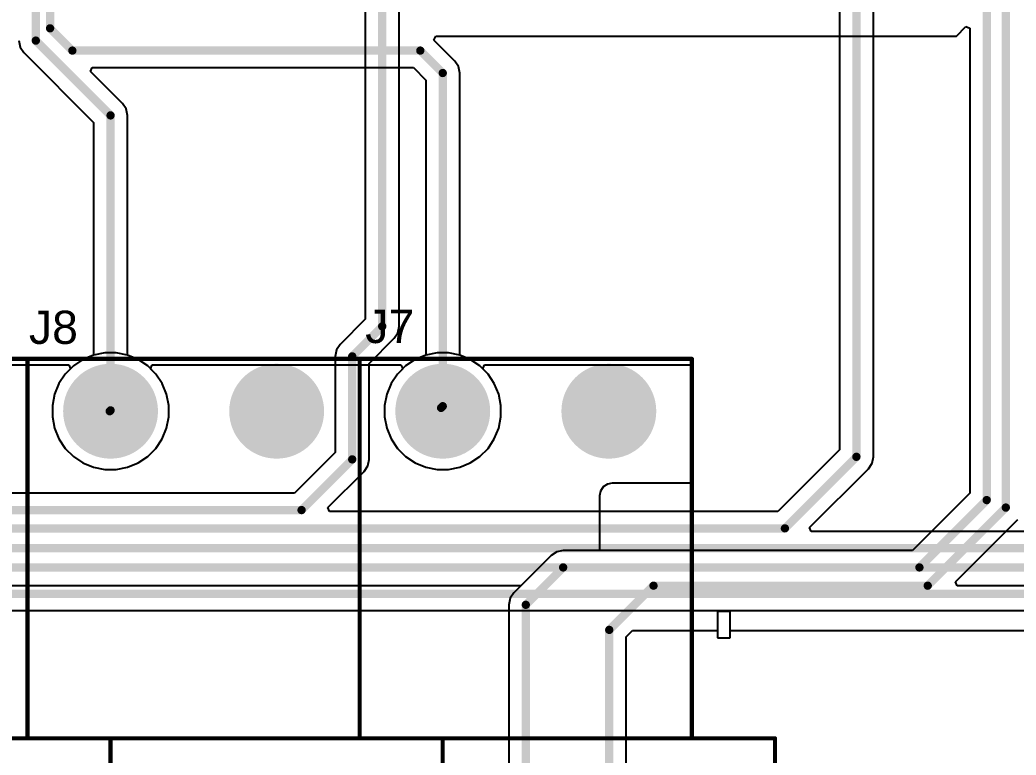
# Model space of a CAD drawing. Header units: millimetres. Extents: x -1.53 to 7.44, y -0.61 to 4.57.
# Drawn here: x 3.516 to 4.715, y 1.95 to 2.835 of the extents above; entities that cross this region are included whole.
import ezdxf

# ---------------------------------------------------------------- set-up
doc = ezdxf.new("R2010")
doc.units = ezdxf.units.MM
doc.header["$MEASUREMENT"] = 0
for name, color, linetype in [('BottomLayer', 5, 'Continuous'), ('BottomSolder', 6, 'Continuous'), ('MultiLayer', 9, 'Continuous'), ('PadHoleLayer', 156, 'Continuous'), ('TopLayer', 1, 'Continuous'), ('TopOverlay', 2, 'Continuous'), ('TopSolder', 216, 'Continuous')]:
    doc.layers.add(name, color=color, linetype=linetype)
doc.styles.add('Arial', font='', dxfattribs={"height": 0.2})
doc.styles.get('Arial').set_extended_font_data('Arial')

# ---------------------------------------------------------------- blocks, each defined once
blk = doc.blocks.new('DB128A_5_08_2_2P_GN_S_151')
at = {"layer": 'BottomLayer'}
h = blk.add_hatch(color=5, dxfattribs=at)
edge = h.paths.add_edge_path()
edge.add_arc((-0.1, 0.6), 0.055118, 0, 360)
h = blk.add_hatch(color=5, dxfattribs=at)
edge = h.paths.add_edge_path()
edge.add_arc((0.1, 0.6), 0.055118, 0, 360)
h = blk.add_hatch(color=5, dxfattribs=at)
edge = h.paths.add_edge_path()
edge.add_arc((0, 0), 0.055118, 0, 360)
h = blk.add_hatch(color=5, dxfattribs=at)
edge = h.paths.add_edge_path()
edge.add_arc((0.2, 0), 0.055118, 0, 360)
at = {"layer": 'BottomSolder'}
h = blk.add_hatch(color=6, dxfattribs=at)
edge = h.paths.add_edge_path()
edge.add_arc((-0.1, 0.6), 0.057118, 0, 360)
h = blk.add_hatch(color=6, dxfattribs=at)
edge = h.paths.add_edge_path()
edge.add_arc((0.1, 0.6), 0.057118, 0, 360)
h = blk.add_hatch(color=6, dxfattribs=at)
edge = h.paths.add_edge_path()
edge.add_arc((0, 0), 0.057118, 0, 360)
h = blk.add_hatch(color=6, dxfattribs=at)
edge = h.paths.add_edge_path()
edge.add_arc((0.2, 0), 0.057118, 0, 360)
at = {"layer": 'MultiLayer'}
h = blk.add_hatch(color=9, dxfattribs=at)
edge = h.paths.add_edge_path()
edge.add_arc((-0.1, 0.6), 0.055118, 0, 360)
h = blk.add_hatch(color=9, dxfattribs=at)
edge = h.paths.add_edge_path()
edge.add_arc((0.1, 0.6), 0.055118, 0, 360)
h = blk.add_hatch(color=9, dxfattribs=at)
edge = h.paths.add_edge_path()
edge.add_arc((0, 0), 0.055118, 0, 360)
h = blk.add_hatch(color=9, dxfattribs=at)
edge = h.paths.add_edge_path()
edge.add_arc((0.2, 0), 0.055118, 0, 360)
at = {"layer": 'PadHoleLayer'}
h = blk.add_hatch(color=156, dxfattribs=at)
edge = h.paths.add_edge_path()
edge.add_arc((-0.1, 0.6), 0.031496, 0, 360)
h = blk.add_hatch(color=156, dxfattribs=at)
edge = h.paths.add_edge_path()
edge.add_arc((0.1, 0.6), 0.031496, 0, 360)
h = blk.add_hatch(color=156, dxfattribs=at)
edge = h.paths.add_edge_path()
edge.add_arc((0, 0), 0.031496, 0, 360)
h = blk.add_hatch(color=156, dxfattribs=at)
edge = h.paths.add_edge_path()
edge.add_arc((0.2, 0), 0.031496, 0, 360)
at = {"layer": 'TopLayer'}
h = blk.add_hatch(color=1, dxfattribs=at)
edge = h.paths.add_edge_path()
edge.add_arc((-0.1, 0.6), 0.055118, 0, 360)
h = blk.add_hatch(color=1, dxfattribs=at)
edge = h.paths.add_edge_path()
edge.add_arc((0.1, 0.6), 0.055118, 0, 360)
h = blk.add_hatch(color=1, dxfattribs=at)
edge = h.paths.add_edge_path()
edge.add_arc((0, 0), 0.055118, 0, 360)
h = blk.add_hatch(color=1, dxfattribs=at)
edge = h.paths.add_edge_path()
edge.add_arc((0.2, 0), 0.055118, 0, 360)
at = {"layer": 'TopSolder'}
h = blk.add_hatch(color=216, dxfattribs=at)
edge = h.paths.add_edge_path()
edge.add_arc((-0.1, 0.6), 0.057118, 0, 360)
h = blk.add_hatch(color=216, dxfattribs=at)
edge = h.paths.add_edge_path()
edge.add_arc((0.1, 0.6), 0.057118, 0, 360)
h = blk.add_hatch(color=216, dxfattribs=at)
edge = h.paths.add_edge_path()
edge.add_arc((0, 0), 0.057118, 0, 360)
h = blk.add_hatch(color=216, dxfattribs=at)
edge = h.paths.add_edge_path()
edge.add_arc((0.2, 0), 0.057118, 0, 360)
at = {"layer": 'TopOverlay', "const_width": 0.005}
for points in [[(-0.2, 0.662992), (0.2, 0.662992)], [(-0.2, 0.206301), (-0.2, 0.662992)], [(0.2, 0.206301), (0.2, 0.662992)], [(-0.2, 0.206301), (0.2, 0.206301)], [(-0.1, -0.187401), (-0.1, 0.206301)], [(0.2, 0.206301), (0.3, 0.206301)], [(0.3, -0.187401), (0.3, 0.206301)], [(-0.1, -0.187401), (0.3, -0.187401)]]:
    blk.add_lwpolyline(points, dxfattribs=at)
at = {"layer": 'TopOverlay', "const_width": 0.0025}
for points in [[(-0.20125, 0.662992, 1), (-0.19875, 0.662992, 1)], [(-0.20125, 0.662992, 1), (-0.19875, 0.662992, 1)], [(0.19875, 0.662992, 1), (0.20125, 0.662992, 1)], [(0.19875, 0.662992, 1), (0.20125, 0.662992, 1)], [(-0.20125, 0.206301, 1), (-0.19875, 0.206301, 1)], [(-0.20125, 0.206301, 1), (-0.19875, 0.206301, 1)], [(-0.10125, 0.206301, 1), (-0.09875, 0.206301, 1)], [(0.19875, 0.206301, 1), (0.20125, 0.206301, 1)], [(0.19875, 0.206301, 1), (0.20125, 0.206301, 1)], [(0.19875, 0.206301, 1), (0.20125, 0.206301, 1)], [(0.29875, 0.206301, 1), (0.30125, 0.206301, 1)], [(0.29875, 0.206301, 1), (0.30125, 0.206301, 1)], [(-0.10125, -0.187401, 1), (-0.09875, -0.187401, 1)], [(-0.10125, -0.187401, 1), (-0.09875, -0.187401, 1)], [(0.29875, -0.187401, 1), (0.30125, -0.187401, 1)], [(0.29875, -0.187401, 1), (0.30125, -0.187401, 1)]]:
    blk.add_lwpolyline(points, format="xyb", close=True, dxfattribs=at)
blk = doc.blocks.new('DB128A_5_08_2_2P_BK_S_152')
at = {"layer": 'BottomLayer'}
h = blk.add_hatch(color=5, dxfattribs=at)
edge = h.paths.add_edge_path()
edge.add_arc((-0.15, 0.3), 0.055118, 0, 360)
h = blk.add_hatch(color=5, dxfattribs=at)
edge = h.paths.add_edge_path()
edge.add_arc((0.05, 0.3), 0.055118, 0, 360)
h = blk.add_hatch(color=5, dxfattribs=at)
edge = h.paths.add_edge_path()
edge.add_arc((-0.05, -0.3), 0.055118, 0, 360)
h = blk.add_hatch(color=5, dxfattribs=at)
edge = h.paths.add_edge_path()
edge.add_arc((0.15, -0.3), 0.055118, 0, 360)
at = {"layer": 'BottomSolder'}
h = blk.add_hatch(color=6, dxfattribs=at)
edge = h.paths.add_edge_path()
edge.add_arc((-0.15, 0.3), 0.057118, 0, 360)
h = blk.add_hatch(color=6, dxfattribs=at)
edge = h.paths.add_edge_path()
edge.add_arc((0.05, 0.3), 0.057118, 0, 360)
h = blk.add_hatch(color=6, dxfattribs=at)
edge = h.paths.add_edge_path()
edge.add_arc((-0.05, -0.3), 0.057118, 0, 360)
h = blk.add_hatch(color=6, dxfattribs=at)
edge = h.paths.add_edge_path()
edge.add_arc((0.15, -0.3), 0.057118, 0, 360)
at = {"layer": 'MultiLayer'}
h = blk.add_hatch(color=9, dxfattribs=at)
edge = h.paths.add_edge_path()
edge.add_arc((-0.15, 0.3), 0.055118, 0, 360)
h = blk.add_hatch(color=9, dxfattribs=at)
edge = h.paths.add_edge_path()
edge.add_arc((0.05, 0.3), 0.055118, 0, 360)
h = blk.add_hatch(color=9, dxfattribs=at)
edge = h.paths.add_edge_path()
edge.add_arc((-0.05, -0.3), 0.055118, 0, 360)
h = blk.add_hatch(color=9, dxfattribs=at)
edge = h.paths.add_edge_path()
edge.add_arc((0.15, -0.3), 0.055118, 0, 360)
at = {"layer": 'PadHoleLayer'}
h = blk.add_hatch(color=156, dxfattribs=at)
edge = h.paths.add_edge_path()
edge.add_arc((-0.15, 0.3), 0.031496, 0, 360)
h = blk.add_hatch(color=156, dxfattribs=at)
edge = h.paths.add_edge_path()
edge.add_arc((0.05, 0.3), 0.031496, 0, 360)
h = blk.add_hatch(color=156, dxfattribs=at)
edge = h.paths.add_edge_path()
edge.add_arc((-0.05, -0.3), 0.031496, 0, 360)
h = blk.add_hatch(color=156, dxfattribs=at)
edge = h.paths.add_edge_path()
edge.add_arc((0.15, -0.3), 0.031496, 0, 360)
at = {"layer": 'TopLayer'}
h = blk.add_hatch(color=1, dxfattribs=at)
edge = h.paths.add_edge_path()
edge.add_arc((-0.15, 0.3), 0.055118, 0, 360)
h = blk.add_hatch(color=1, dxfattribs=at)
edge = h.paths.add_edge_path()
edge.add_arc((0.05, 0.3), 0.055118, 0, 360)
h = blk.add_hatch(color=1, dxfattribs=at)
edge = h.paths.add_edge_path()
edge.add_arc((-0.05, -0.3), 0.055118, 0, 360)
h = blk.add_hatch(color=1, dxfattribs=at)
edge = h.paths.add_edge_path()
edge.add_arc((0.15, -0.3), 0.055118, 0, 360)
at = {"layer": 'TopSolder'}
h = blk.add_hatch(color=216, dxfattribs=at)
edge = h.paths.add_edge_path()
edge.add_arc((-0.15, 0.3), 0.057118, 0, 360)
h = blk.add_hatch(color=216, dxfattribs=at)
edge = h.paths.add_edge_path()
edge.add_arc((0.05, 0.3), 0.057118, 0, 360)
h = blk.add_hatch(color=216, dxfattribs=at)
edge = h.paths.add_edge_path()
edge.add_arc((-0.05, -0.3), 0.057118, 0, 360)
h = blk.add_hatch(color=216, dxfattribs=at)
edge = h.paths.add_edge_path()
edge.add_arc((0.15, -0.3), 0.057118, 0, 360)
at = {"layer": 'TopOverlay', "const_width": 0.005}
for points in [[(-0.25, 0.362992), (0.15, 0.362992)], [(-0.25, -0.093699), (-0.25, 0.362992)], [(0.15, -0.093699), (0.15, 0.362992)], [(-0.25, -0.093699), (0.15, -0.093699)], [(-0.15, -0.487401), (-0.15, -0.093699)], [(0.15, -0.093699), (0.25, -0.093699)], [(0.25, -0.487401), (0.25, -0.093699)], [(-0.15, -0.487401), (0.25, -0.487401)]]:
    blk.add_lwpolyline(points, dxfattribs=at)
at = {"layer": 'TopOverlay', "const_width": 0.0025}
for points in [[(-0.25125, 0.362992, 1), (-0.24875, 0.362992, 1)], [(-0.25125, 0.362992, 1), (-0.24875, 0.362992, 1)], [(0.14875, 0.362992, 1), (0.15125, 0.362992, 1)], [(0.14875, 0.362992, 1), (0.15125, 0.362992, 1)], [(-0.25125, -0.093699, 1), (-0.24875, -0.093699, 1)], [(-0.25125, -0.093699, 1), (-0.24875, -0.093699, 1)], [(-0.15125, -0.093699, 1), (-0.14875, -0.093699, 1)], [(0.14875, -0.093699, 1), (0.15125, -0.093699, 1)], [(0.14875, -0.093699, 1), (0.15125, -0.093699, 1)], [(0.14875, -0.093699, 1), (0.15125, -0.093699, 1)], [(0.24875, -0.093699, 1), (0.25125, -0.093699, 1)], [(0.24875, -0.093699, 1), (0.25125, -0.093699, 1)], [(-0.15125, -0.487401, 1), (-0.14875, -0.487401, 1)], [(-0.15125, -0.487401, 1), (-0.14875, -0.487401, 1)], [(0.24875, -0.487401, 1), (0.25125, -0.487401, 1)], [(0.24875, -0.487401, 1), (0.25125, -0.487401, 1)]]:
    blk.add_lwpolyline(points, format="xyb", close=True, dxfattribs=at)
blk = doc.blocks.new('DB128A_5_08_2_2P_BK_S_153')
at = {"layer": 'BottomLayer'}
h = blk.add_hatch(color=5, dxfattribs=at)
edge = h.paths.add_edge_path()
edge.add_arc((-0.15, 0.3), 0.055118, 0, 360)
h = blk.add_hatch(color=5, dxfattribs=at)
edge = h.paths.add_edge_path()
edge.add_arc((0.05, 0.3), 0.055118, 0, 360)
h = blk.add_hatch(color=5, dxfattribs=at)
edge = h.paths.add_edge_path()
edge.add_arc((-0.05, -0.3), 0.055118, 0, 360)
h = blk.add_hatch(color=5, dxfattribs=at)
edge = h.paths.add_edge_path()
edge.add_arc((0.15, -0.3), 0.055118, 0, 360)
at = {"layer": 'BottomSolder'}
h = blk.add_hatch(color=6, dxfattribs=at)
edge = h.paths.add_edge_path()
edge.add_arc((-0.15, 0.3), 0.057118, 0, 360)
h = blk.add_hatch(color=6, dxfattribs=at)
edge = h.paths.add_edge_path()
edge.add_arc((0.05, 0.3), 0.057118, 0, 360)
h = blk.add_hatch(color=6, dxfattribs=at)
edge = h.paths.add_edge_path()
edge.add_arc((-0.05, -0.3), 0.057118, 0, 360)
h = blk.add_hatch(color=6, dxfattribs=at)
edge = h.paths.add_edge_path()
edge.add_arc((0.15, -0.3), 0.057118, 0, 360)
at = {"layer": 'MultiLayer'}
h = blk.add_hatch(color=9, dxfattribs=at)
edge = h.paths.add_edge_path()
edge.add_arc((-0.15, 0.3), 0.055118, 0, 360)
h = blk.add_hatch(color=9, dxfattribs=at)
edge = h.paths.add_edge_path()
edge.add_arc((0.05, 0.3), 0.055118, 0, 360)
h = blk.add_hatch(color=9, dxfattribs=at)
edge = h.paths.add_edge_path()
edge.add_arc((-0.05, -0.3), 0.055118, 0, 360)
h = blk.add_hatch(color=9, dxfattribs=at)
edge = h.paths.add_edge_path()
edge.add_arc((0.15, -0.3), 0.055118, 0, 360)
at = {"layer": 'PadHoleLayer'}
h = blk.add_hatch(color=156, dxfattribs=at)
edge = h.paths.add_edge_path()
edge.add_arc((-0.15, 0.3), 0.031496, 0, 360)
h = blk.add_hatch(color=156, dxfattribs=at)
edge = h.paths.add_edge_path()
edge.add_arc((0.05, 0.3), 0.031496, 0, 360)
h = blk.add_hatch(color=156, dxfattribs=at)
edge = h.paths.add_edge_path()
edge.add_arc((-0.05, -0.3), 0.031496, 0, 360)
h = blk.add_hatch(color=156, dxfattribs=at)
edge = h.paths.add_edge_path()
edge.add_arc((0.15, -0.3), 0.031496, 0, 360)
at = {"layer": 'TopLayer'}
h = blk.add_hatch(color=1, dxfattribs=at)
edge = h.paths.add_edge_path()
edge.add_arc((-0.15, 0.3), 0.055118, 0, 360)
h = blk.add_hatch(color=1, dxfattribs=at)
edge = h.paths.add_edge_path()
edge.add_arc((0.05, 0.3), 0.055118, 0, 360)
h = blk.add_hatch(color=1, dxfattribs=at)
edge = h.paths.add_edge_path()
edge.add_arc((-0.05, -0.3), 0.055118, 0, 360)
h = blk.add_hatch(color=1, dxfattribs=at)
edge = h.paths.add_edge_path()
edge.add_arc((0.15, -0.3), 0.055118, 0, 360)
at = {"layer": 'TopSolder'}
h = blk.add_hatch(color=216, dxfattribs=at)
edge = h.paths.add_edge_path()
edge.add_arc((-0.15, 0.3), 0.057118, 0, 360)
h = blk.add_hatch(color=216, dxfattribs=at)
edge = h.paths.add_edge_path()
edge.add_arc((0.05, 0.3), 0.057118, 0, 360)
h = blk.add_hatch(color=216, dxfattribs=at)
edge = h.paths.add_edge_path()
edge.add_arc((-0.05, -0.3), 0.057118, 0, 360)
h = blk.add_hatch(color=216, dxfattribs=at)
edge = h.paths.add_edge_path()
edge.add_arc((0.15, -0.3), 0.057118, 0, 360)
at = {"layer": 'TopOverlay', "const_width": 0.005}
for points in [[(-0.25, -0.093699), (-0.25, 0.362992)], [(-0.25, 0.362992), (0.15, 0.362992)], [(0.15, -0.093699), (0.15, 0.362992)], [(-0.25, -0.093699), (0.15, -0.093699)], [(-0.15, -0.487401), (-0.15, -0.093699)], [(0.15, -0.093699), (0.25, -0.093699)], [(0.25, -0.487401), (0.25, -0.093699)], [(-0.15, -0.487401), (0.25, -0.487401)]]:
    blk.add_lwpolyline(points, dxfattribs=at)
at = {"layer": 'TopOverlay', "const_width": 0.0025}
for points in [[(-0.25125, 0.362992, 1), (-0.24875, 0.362992, 1)], [(-0.25125, 0.362992, 1), (-0.24875, 0.362992, 1)], [(0.14875, 0.362992, 1), (0.15125, 0.362992, 1)], [(0.14875, 0.362992, 1), (0.15125, 0.362992, 1)], [(-0.25125, -0.093699, 1), (-0.24875, -0.093699, 1)], [(-0.25125, -0.093699, 1), (-0.24875, -0.093699, 1)], [(-0.15125, -0.093699, 1), (-0.14875, -0.093699, 1)], [(0.14875, -0.093699, 1), (0.15125, -0.093699, 1)], [(0.14875, -0.093699, 1), (0.15125, -0.093699, 1)], [(0.14875, -0.093699, 1), (0.15125, -0.093699, 1)], [(0.24875, -0.093699, 1), (0.25125, -0.093699, 1)], [(0.24875, -0.093699, 1), (0.25125, -0.093699, 1)], [(-0.15125, -0.487401, 1), (-0.14875, -0.487401, 1)], [(-0.15125, -0.487401, 1), (-0.14875, -0.487401, 1)], [(0.24875, -0.487401, 1), (0.25125, -0.487401, 1)], [(0.24875, -0.487401, 1), (0.25125, -0.487401, 1)]]:
    blk.add_lwpolyline(points, format="xyb", close=True, dxfattribs=at)

msp = doc.modelspace()

# ---------------------------------------------------------------- linework, layer by layer
at = {"layer": 'BottomLayer'}
for p, q in [((3.9317, 2.8829), (3.9317, 2.4746)), ((3.9725, 2.4661), (3.9725, 2.8829)), ((4.5027, 2.8829), (4.5027, 2.3176)), ((4.5435, 2.3091), (4.5435, 2.8829)), ((3.9317, 2.4746), (3.9016, 2.4444)), ((3.9709, 2.4583), (3.9725, 2.4661)), ((3.9364, 2.4216), (3.9665, 2.4517)), ((3.9665, 2.4517), (3.9709, 2.4583)), ((3.8972, 2.4378), (3.8956, 2.43)), ((3.9016, 2.4444), (3.8972, 2.4378)), ((3.5918, 2.4261), (3.5803, 2.4185)), ((3.6045, 2.4314), (3.5918, 2.4261)), ((3.6181, 2.4341), (3.6045, 2.4314)), ((3.6319, 2.4341), (3.6181, 2.4341)), ((3.6455, 2.4314), (3.6319, 2.4341)), ((3.6582, 2.4261), (3.6455, 2.4314)), ((3.6697, 2.4185), (3.6582, 2.4261)), ((3.8956, 2.43), (3.8956, 2.3144)), ((3.9918, 2.4261), (3.9803, 2.4185)), ((4.0045, 2.4314), (3.9918, 2.4261)), ((4.0181, 2.4341), (4.0045, 2.4314)), ((4.0319, 2.4341), (4.0181, 2.4341)), ((4.0455, 2.4314), (4.0319, 2.4341)), ((4.0582, 2.4261), (4.0455, 2.4314)), ((4.0697, 2.4185), (4.0582, 2.4261)), ((3.5803, 2.4185), (3.5705, 2.4087)), ((3.6795, 2.4087), (3.6697, 2.4185)), ((3.9364, 2.306), (3.9364, 2.4216)), ((3.9803, 2.4185), (3.9705, 2.4087)), ((4.0795, 2.4087), (4.0697, 2.4185)), ((3.5705, 2.4087), (3.5629, 2.3972)), ((3.6871, 2.3972), (3.6795, 2.4087)), ((3.9705, 2.4087), (3.9629, 2.3972)), ((4.0871, 2.3972), (4.0795, 2.4087)), ((3.5629, 2.3972), (3.5576, 2.3845)), ((3.6924, 2.3845), (3.6871, 2.3972)), ((3.9629, 2.3972), (3.9576, 2.3845)), ((4.0924, 2.3845), (4.0871, 2.3972)), ((3.5576, 2.3845), (3.5549, 2.3709)), ((3.6951, 2.3709), (3.6924, 2.3845)), ((3.9576, 2.3845), (3.9549, 2.3709)), ((4.0951, 2.3709), (4.0924, 2.3845)), ((3.5549, 2.3709), (3.5549, 2.3571)), ((3.6951, 2.3571), (3.6951, 2.3709)), ((3.9549, 2.3709), (3.9549, 2.3571)), ((4.0951, 2.3571), (4.0951, 2.3709)), ((3.5549, 2.3571), (3.5576, 2.3435)), ((3.6924, 2.3435), (3.6951, 2.3571)), ((3.9549, 2.3571), (3.9576, 2.3435)), ((4.0924, 2.3435), (4.0951, 2.3571)), ((3.5576, 2.3435), (3.5629, 2.3308)), ((3.6871, 2.3308), (3.6924, 2.3435)), ((3.9576, 2.3435), (3.9629, 2.3308)), ((4.0871, 2.3308), (4.0924, 2.3435)), ((3.5629, 2.3308), (3.5705, 2.3193)), ((3.6795, 2.3193), (3.6871, 2.3308)), ((3.9629, 2.3308), (3.9705, 2.3193)), ((4.0795, 2.3193), (4.0871, 2.3308)), ((3.5705, 2.3193), (3.5803, 2.3095)), ((3.6697, 2.3095), (3.6795, 2.3193)), ((3.9705, 2.3193), (3.9803, 2.3095)), ((4.0697, 2.3095), (4.0795, 2.3193)), ((4.5027, 2.3176), (4.4286, 2.2434)), ((3.5803, 2.3095), (3.5918, 2.3019)), ((3.6582, 2.3019), (3.6697, 2.3095)), ((3.8956, 2.3144), (3.8466, 2.2654)), ((3.9348, 2.2982), (3.9364, 2.306)), ((3.9803, 2.3095), (3.9918, 2.3019)), ((4.0582, 2.3019), (4.0697, 2.3095)), ((4.5419, 2.3013), (4.5435, 2.3091)), ((3.5918, 2.3019), (3.6045, 2.2966)), ((3.6045, 2.2966), (3.6181, 2.2939)), ((3.6181, 2.2939), (3.6319, 2.2939)), ((3.6319, 2.2939), (3.6455, 2.2966)), ((3.6455, 2.2966), (3.6582, 2.3019)), ((3.8868, 2.248), (3.9304, 2.2916)), ((3.9304, 2.2916), (3.9348, 2.2982)), ((3.9918, 2.3019), (4.0045, 2.2966)), ((4.0045, 2.2966), (4.0181, 2.2939)), ((4.0181, 2.2939), (4.0319, 2.2939)), ((4.0319, 2.2939), (4.0455, 2.2966)), ((4.0455, 2.2966), (4.0582, 2.3019)), ((4.4668, 2.224), (4.5375, 2.2947)), ((4.5375, 2.2947), (4.5419, 2.3013)), ((3.8466, 2.2654), (3.3198, 2.2654)), ((3.8888, 2.2434), (3.8868, 2.248)), ((4.4286, 2.2434), (3.8888, 2.2434)), ((4.4688, 2.2194), (4.4668, 2.224)), ((5.3276, 2.2194), (4.4688, 2.2194)), ((1.9625, 2.124), (5.3483, 2.124))]:
    msp.add_line(p, q, dxfattribs=at)
at = {"layer": 'BottomLayer', "const_width": 0.01}
for points in [[(3.9521, 2.4661), (3.9521, 2.9004)], [(4.5231, 2.3091), (4.5231, 2.9004)], [(3.916, 2.43), (3.9521, 2.4661)], [(3.916, 2.306), (3.916, 2.43)], [(3.855, 2.245), (3.916, 2.306)], [(4.437, 2.223), (4.5231, 2.3091)], [(2.544, 2.245), (3.855, 2.245)], [(2.166, 2.223), (4.437, 2.223)], [(1.5335, 2.199), (5.336, 2.199)], [(1.5413, 2.176), (5.345, 2.176)], [(1.945, 2.1443), (5.3483, 2.1443)]]:
    msp.add_lwpolyline(points, dxfattribs=at)
at = {"layer": 'BottomLayer', "const_width": 0.005}
for points in [[(3.9496, 2.4661, 1), (3.9546, 2.4661, 1)], [(3.9496, 2.4661, 1), (3.9546, 2.4661, 1)], [(3.9135, 2.43, 1), (3.9185, 2.43, 1)], [(3.9135, 2.43, 1), (3.9185, 2.43, 1)], [(3.9135, 2.306, 1), (3.9185, 2.306, 1)], [(3.9135, 2.306, 1), (3.9185, 2.306, 1)], [(4.5206, 2.3091, 1), (4.5256, 2.3091, 1)], [(4.5206, 2.3091, 1), (4.5256, 2.3091, 1)], [(3.8525, 2.245, 1), (3.8575, 2.245, 1)], [(3.8525, 2.245, 1), (3.8575, 2.245, 1)], [(4.4345, 2.223, 1), (4.4395, 2.223, 1)], [(4.4345, 2.223, 1), (4.4395, 2.223, 1)]]:
    msp.add_lwpolyline(points, format="xyb", close=True, dxfattribs=at)
at = {"layer": 'TopLayer'}
for p, q in [((4.6435, 2.8154), (4.655, 2.827)), ((4.655, 2.827), (4.6596, 2.825)), ((4.6596, 2.825), (4.6596, 2.2654)), ((3.5146, 2.81), (3.5162, 2.8022)), ((4.0144, 2.8104), (4.0165, 2.8154)), ((4.0394, 2.7854), (4.0144, 2.8104)), ((4.0165, 2.8154), (4.6435, 2.8154)), ((3.5162, 2.8022), (3.5206, 2.7956)), ((3.5206, 2.7956), (3.6046, 2.7116)), ((4.0438, 2.7788), (4.0394, 2.7854)), ((3.6008, 2.773), (3.6028, 2.7776)), ((3.6394, 2.7344), (3.6008, 2.773)), ((3.6028, 2.7776), (3.9896, 2.7776)), ((3.9896, 2.7776), (4.0046, 2.7626)), ((4.0454, 2.771), (4.0438, 2.7788)), ((4.0454, 2.4314), (4.0454, 2.771)), ((4.0454, 2.771), (4.0454, 2.771)), ((4.0046, 2.7626), (4.0046, 2.4314)), ((3.6438, 2.7278), (3.6394, 2.7344)), ((3.6454, 2.72), (3.6438, 2.7278)), ((3.6046, 2.7116), (3.6046, 2.4314)), ((3.6454, 2.4314), (3.6454, 2.72)), ((3.5918, 2.4261), (3.5803, 2.4185)), ((3.6045, 2.4314), (3.5918, 2.4261)), ((3.6046, 2.4314), (3.6045, 2.4314)), ((3.6455, 2.4314), (3.6454, 2.4314)), ((3.6582, 2.4261), (3.6455, 2.4314)), ((3.6697, 2.4185), (3.6582, 2.4261)), ((3.9918, 2.4261), (3.9803, 2.4185)), ((4.0045, 2.4314), (3.9918, 2.4261)), ((4.0046, 2.4314), (4.0045, 2.4314)), ((4.0455, 2.4314), (4.0454, 2.4314)), ((4.0582, 2.4261), (4.0455, 2.4314)), ((4.0697, 2.4185), (4.0582, 2.4261)), ((3.4753, 2.42), (3.5747, 2.42)), ((3.5803, 2.4185), (3.5705, 2.4087)), ((3.5768, 2.415), (3.5705, 2.4087)), ((3.5747, 2.42), (3.5768, 2.415)), ((3.6795, 2.4087), (3.6697, 2.4185)), ((3.6732, 2.415), (3.6753, 2.42)), ((3.6795, 2.4087), (3.6732, 2.415)), ((3.6753, 2.42), (3.9747, 2.42)), ((3.9803, 2.4185), (3.9705, 2.4087)), ((3.9768, 2.415), (3.9705, 2.4087)), ((3.9747, 2.42), (3.9768, 2.415)), ((4.0795, 2.4087), (4.0697, 2.4185)), ((4.0732, 2.415), (4.0753, 2.42)), ((4.0795, 2.4087), (4.0732, 2.415)), ((4.0753, 2.42), (4.325, 2.42)), ((4.325, 2.42), (4.325, 2.2773)), ((3.5705, 2.4087), (3.5629, 2.3972)), ((3.5705, 2.4087), (3.5629, 2.3972)), ((3.6871, 2.3972), (3.6795, 2.4087)), ((3.6871, 2.3972), (3.6795, 2.4087)), ((3.9705, 2.4087), (3.9629, 2.3972)), ((3.9705, 2.4087), (3.9629, 2.3972)), ((4.0871, 2.3972), (4.0795, 2.4087)), ((4.0871, 2.3972), (4.0795, 2.4087)), ((3.5629, 2.3972), (3.5576, 2.3845)), ((3.5629, 2.3972), (3.5576, 2.3845)), ((3.6924, 2.3845), (3.6871, 2.3972)), ((3.6924, 2.3845), (3.6871, 2.3972)), ((3.9629, 2.3972), (3.9576, 2.3845)), ((3.9629, 2.3972), (3.9576, 2.3845)), ((4.0924, 2.3845), (4.0871, 2.3972)), ((4.0924, 2.3845), (4.0871, 2.3972)), ((3.5576, 2.3845), (3.5549, 2.3709)), ((3.5576, 2.3845), (3.5549, 2.3709)), ((3.6951, 2.3709), (3.6924, 2.3845)), ((3.6951, 2.3709), (3.6924, 2.3845)), ((3.9576, 2.3845), (3.9549, 2.3709)), ((3.9576, 2.3845), (3.9549, 2.3709)), ((4.0951, 2.3709), (4.0924, 2.3845)), ((4.0951, 2.3709), (4.0924, 2.3845)), ((3.5549, 2.3709), (3.5549, 2.3571)), ((3.5549, 2.3709), (3.5549, 2.3571)), ((3.6951, 2.3571), (3.6951, 2.3709)), ((3.6951, 2.3571), (3.6951, 2.3709)), ((3.9549, 2.3709), (3.9549, 2.3571)), ((3.9549, 2.3709), (3.9549, 2.3571)), ((4.0951, 2.3571), (4.0951, 2.3709)), ((4.0951, 2.3571), (4.0951, 2.3709)), ((3.5549, 2.3571), (3.5576, 2.3435)), ((3.5549, 2.3571), (3.5576, 2.3435)), ((3.6924, 2.3435), (3.6951, 2.3571)), ((3.6924, 2.3435), (3.6951, 2.3571)), ((3.9549, 2.3571), (3.9576, 2.3435)), ((3.9549, 2.3571), (3.9576, 2.3435)), ((4.0924, 2.3435), (4.0951, 2.3571)), ((4.0924, 2.3435), (4.0951, 2.3571)), ((3.5576, 2.3435), (3.5629, 2.3308)), ((3.5576, 2.3435), (3.5629, 2.3308)), ((3.6871, 2.3308), (3.6924, 2.3435)), ((3.6871, 2.3308), (3.6924, 2.3435)), ((3.9576, 2.3435), (3.9629, 2.3308)), ((3.9576, 2.3435), (3.9629, 2.3308)), ((4.0871, 2.3308), (4.0924, 2.3435)), ((4.0871, 2.3308), (4.0924, 2.3435)), ((3.5629, 2.3308), (3.5705, 2.3193)), ((3.5629, 2.3308), (3.5705, 2.3193)), ((3.6795, 2.3193), (3.6871, 2.3308)), ((3.6795, 2.3193), (3.6871, 2.3308)), ((3.9629, 2.3308), (3.9705, 2.3193)), ((3.9629, 2.3308), (3.9705, 2.3193)), ((4.0795, 2.3193), (4.0871, 2.3308)), ((4.0795, 2.3193), (4.0871, 2.3308)), ((3.5705, 2.3193), (3.5803, 2.3095)), ((3.5705, 2.3193), (3.5803, 2.3095)), ((3.6697, 2.3095), (3.6795, 2.3193)), ((3.6697, 2.3095), (3.6795, 2.3193)), ((3.9705, 2.3193), (3.9803, 2.3095)), ((3.9705, 2.3193), (3.9803, 2.3095)), ((4.0697, 2.3095), (4.0795, 2.3193)), ((4.0697, 2.3095), (4.0795, 2.3193)), ((3.5803, 2.3095), (3.5918, 2.3019)), ((3.5803, 2.3095), (3.5918, 2.3019)), ((3.6582, 2.3019), (3.6697, 2.3095)), ((3.6582, 2.3019), (3.6697, 2.3095)), ((3.9803, 2.3095), (3.9918, 2.3019)), ((3.9803, 2.3095), (3.9918, 2.3019)), ((4.0582, 2.3019), (4.0697, 2.3095)), ((4.0582, 2.3019), (4.0697, 2.3095)), ((3.5918, 2.3019), (3.6045, 2.2966)), ((3.5918, 2.3019), (3.6045, 2.2966)), ((3.6045, 2.2966), (3.6181, 2.2939)), ((3.6045, 2.2966), (3.6181, 2.2939)), ((3.6181, 2.2939), (3.6319, 2.2939)), ((3.6181, 2.2939), (3.6319, 2.2939)), ((3.6319, 2.2939), (3.6455, 2.2966)), ((3.6319, 2.2939), (3.6455, 2.2966)), ((3.6455, 2.2966), (3.6582, 2.3019)), ((3.6455, 2.2966), (3.6582, 2.3019)), ((3.9918, 2.3019), (4.0045, 2.2966)), ((3.9918, 2.3019), (4.0045, 2.2966)), ((4.0045, 2.2966), (4.0181, 2.2939)), ((4.0045, 2.2966), (4.0181, 2.2939)), ((4.0181, 2.2939), (4.0319, 2.2939)), ((4.0181, 2.2939), (4.0319, 2.2939)), ((4.0319, 2.2939), (4.0455, 2.2966)), ((4.0319, 2.2939), (4.0455, 2.2966)), ((4.0455, 2.2966), (4.0582, 2.3019)), ((4.0455, 2.2966), (4.0582, 2.3019)), ((4.215, 2.2679), (4.2138, 2.262)), ((4.2183, 2.2728), (4.215, 2.2679)), ((4.2233, 2.2761), (4.2183, 2.2728)), ((4.2291, 2.2773), (4.2233, 2.2761)), ((4.325, 2.2773), (4.2291, 2.2773)), ((4.2138, 2.262), (4.2138, 2.1964)), ((4.6596, 2.2654), (4.5906, 2.1964)), ((4.6425, 2.1586), (4.7174, 2.2336)), ((4.17, 2.1964), (4.1622, 2.1948)), ((4.17, 2.1964), (4.1622, 2.1948)), ((4.5906, 2.1964), (4.17, 2.1964)), ((4.2138, 2.1964), (4.17, 2.1964)), ((4.1556, 2.1904), (4.1106, 2.1454)), ((4.1556, 2.1904), (4.1192, 2.154)), ((4.1622, 2.1948), (4.1556, 2.1904)), ((4.1622, 2.1948), (4.1556, 2.1904)), ((4.1192, 2.154), (3.408, 2.154)), ((4.6444, 2.154), (4.6425, 2.1586)), ((5.259, 2.154), (4.6444, 2.154)), ((4.1062, 2.1388), (4.1046, 2.131)), ((4.1106, 2.1454), (4.1062, 2.1388)), ((4.1046, 2.131), (4.1046, 1.8314)), ((4.3711, 2.123), (4.3558, 2.123)), ((4.3558, 2.123), (4.3558, 2.0911)), ((4.3711, 2.0911), (4.3711, 2.123)), ((4.2459, 2.0923), (4.2536, 2.1)), ((4.2536, 2.1), (4.3558, 2.1)), ((4.3558, 2.1), (4.3558, 2.0911)), ((4.3711, 2.0911), (4.3711, 2.1)), ((4.3711, 2.1), (5.3, 2.1)), ((4.2459, 1.7035), (4.2459, 2.0923)), ((4.3558, 2.0911), (4.3711, 2.0911)), ((4.3558, 2.0911), (4.3711, 2.0911))]:
    msp.add_line(p, q, dxfattribs=at)
at = {"layer": 'TopLayer', "const_width": 0.01}
for points in [[(3.535, 2.81), (3.535, 3.566)], [(4.68, 2.257), (4.68, 3.534)], [(3.5522, 2.8248), (3.5522, 3.5281)], [(4.703, 2.248), (4.703, 3.488)], [(3.5522, 2.8248), (3.579, 2.798)], [(3.535, 2.81), (3.625, 2.72)], [(3.579, 2.798), (3.998, 2.798)], [(3.998, 2.798), (4.025, 2.771)], [(4.025, 2.37), (4.025, 2.771)], [(3.625, 2.365), (3.625, 2.72)], [(3.624, 2.364), (3.625, 2.365)], [(4.023, 2.368), (4.025, 2.37)], [(4.599, 2.176), (4.68, 2.257)], [(4.609, 2.154), (4.703, 2.248)], [(4.125, 2.131), (4.17, 2.176)], [(4.17, 2.176), (4.599, 2.176)], [(4.2255, 2.1008), (4.2788, 2.154)], [(4.2788, 2.154), (4.609, 2.154)], [(4.125, 1.764), (4.125, 2.131)], [(4.2255, 1.7035), (4.2255, 2.1008)]]:
    msp.add_lwpolyline(points, dxfattribs=at)
at = {"layer": 'TopLayer', "const_width": 0.005}
for points in [[(3.5497, 2.8248, 1), (3.5547, 2.8248, 1)], [(3.5497, 2.8248, 1), (3.5547, 2.8248, 1)], [(3.5325, 2.81, 1), (3.5375, 2.81, 1)], [(3.5325, 2.81, 1), (3.5375, 2.81, 1)], [(3.5765, 2.798, 1), (3.5815, 2.798, 1)], [(3.5765, 2.798, 1), (3.5815, 2.798, 1)], [(3.9955, 2.798, 1), (4.0005, 2.798, 1)], [(3.9955, 2.798, 1), (4.0005, 2.798, 1)], [(4.0225, 2.771, 1), (4.0275, 2.771, 1)], [(4.0225, 2.771, 1), (4.0275, 2.771, 1)], [(3.6225, 2.72, 1), (3.6275, 2.72, 1)], [(3.6225, 2.72, 1), (3.6275, 2.72, 1)], [(3.6215, 2.364, 1), (3.6265, 2.364, 1)], [(3.6225, 2.365, 1), (3.6275, 2.365, 1)], [(3.6225, 2.365, 1), (3.6275, 2.365, 1)], [(4.0205, 2.368, 1), (4.0255, 2.368, 1)], [(4.0225, 2.37, 1), (4.0275, 2.37, 1)], [(4.0225, 2.37, 1), (4.0275, 2.37, 1)], [(4.6775, 2.257, 1), (4.6825, 2.257, 1)], [(4.6775, 2.257, 1), (4.6825, 2.257, 1)], [(4.7005, 2.248, 1), (4.7055, 2.248, 1)], [(4.7005, 2.248, 1), (4.7055, 2.248, 1)], [(4.1675, 2.176, 1), (4.1725, 2.176, 1)], [(4.1675, 2.176, 1), (4.1725, 2.176, 1)], [(4.5965, 2.176, 1), (4.6015, 2.176, 1)], [(4.5965, 2.176, 1), (4.6015, 2.176, 1)], [(4.2763, 2.154, 1), (4.2813, 2.154, 1)], [(4.2763, 2.154, 1), (4.2813, 2.154, 1)], [(4.6065, 2.154, 1), (4.6115, 2.154, 1)], [(4.6065, 2.154, 1), (4.6115, 2.154, 1)], [(4.1225, 2.131, 1), (4.1275, 2.131, 1)], [(4.1225, 2.131, 1), (4.1275, 2.131, 1)], [(4.223, 2.1008, 1), (4.228, 2.1008, 1)], [(4.223, 2.1008, 1), (4.228, 2.1008, 1)]]:
    msp.add_lwpolyline(points, format="xyb", close=True, dxfattribs=at)

# ---------------------------------------------------------------- block references
for name, p in [('DB128A_5_08_2_2P_GN_S_151', (3.325, 1.764)), ('DB128A_5_08_2_2P_BK_S_152', (3.775, 2.064)), ('DB128A_5_08_2_2P_BK_S_153', (4.175, 2.064))]:
    msp.add_blockref(name, p)

# ---------------------------------------------------------------- texts
at = {"layer": 'TopOverlay', "style": 'Arial'}
for s, p in [('J8', (3.5267, 2.445)), ('J7', (3.9317, 2.446))]:
    msp.add_text(s, height=0.04, dxfattribs=at).set_placement(p)

doc.saveas('drawing.dxf')
